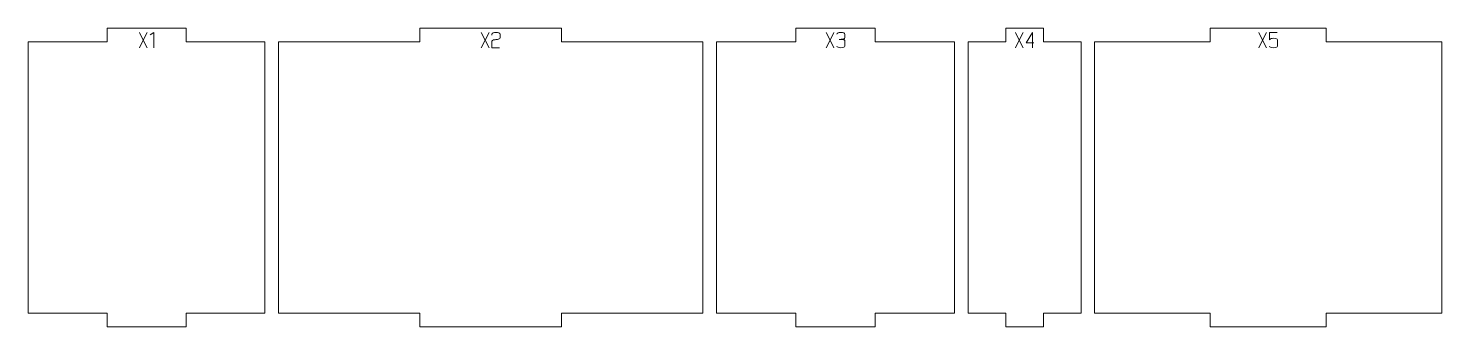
# Model space of a CAD drawing. Header units: centimetres. Extents: x -249 to 275, y -506 to 461.
# Drawn here: x 38 to 69.23, y -339.21 to -332.61 of the extents above; entities that cross this region are included whole.
import ezdxf

# ---------------------------------------------------------------- set-up
doc = ezdxf.new("R2010")
doc.units = ezdxf.units.CM
doc.header["$MEASUREMENT"] = 0
doc.layers.add('Capa 1', color=7, linetype='Continuous')

msp = doc.modelspace()

# ---------------------------------------------------------------- linework, layer by layer
at = {"layer": 'Capa 1', "color": 1, "lineweight": 9}
for points in [[(37.99708, -332.90868), (37.99708, -332.90868), (37.99708, -338.90868), (37.99708, -338.90868), (37.99708, -338.90868), (39.73996, -338.90868), (39.73996, -338.90868), (39.73996, -338.90868), (39.73996, -339.20868), (39.73996, -339.20868), (39.73996, -339.20868), (41.48284, -339.20868), (41.48284, -339.20868), (41.48284, -339.20868), (41.48284, -338.90868), (41.48284, -338.90868), (41.48284, -338.90868), (43.22572, -338.90868), (43.22572, -338.90868), (43.22572, -338.90868), (43.22572, -332.90868), (43.22572, -332.90868), (43.22572, -332.90868), (41.48284, -332.90868), (41.48284, -332.90868), (41.48284, -332.90868), (41.48284, -332.60868), (41.48284, -332.60868), (41.48284, -332.60868), (39.73996, -332.60868), (39.73996, -332.60868), (39.73996, -332.60868), (39.73996, -332.90868), (39.73996, -332.90868), (39.73996, -332.90868), (37.99708, -332.90868), (37.99708, -332.90868)], [(43.52572, -332.90868), (43.52572, -332.90868), (43.52572, -338.90868), (43.52572, -338.90868), (43.52572, -338.90868), (46.65189, -338.90868), (46.65189, -338.90868), (46.65189, -338.90868), (46.65189, -339.20868), (46.65189, -339.20868), (46.65189, -339.20868), (49.77805, -339.20868), (49.77805, -339.20868), (49.77805, -339.20868), (49.77805, -338.90868), (49.77805, -338.90868), (49.77805, -338.90868), (52.90422, -338.90868), (52.90422, -338.90868), (52.90422, -338.90868), (52.90422, -332.90868), (52.90422, -332.90868), (52.90422, -332.90868), (49.77805, -332.90868), (49.77805, -332.90868), (49.77805, -332.90868), (49.77805, -332.60868), (49.77805, -332.60868), (49.77805, -332.60868), (46.65189, -332.60868), (46.65189, -332.60868), (46.65189, -332.60868), (46.65189, -332.90868), (46.65189, -332.90868), (46.65189, -332.90868), (43.52572, -332.90868), (43.52572, -332.90868)], [(53.20422, -332.90868), (53.20422, -332.90868), (53.20422, -338.90868), (53.20422, -338.90868), (53.20422, -338.90868), (54.9587, -338.90868), (54.9587, -338.90868), (54.9587, -338.90868), (54.9587, -339.20868), (54.9587, -339.20868), (54.9587, -339.20868), (56.71319, -339.20868), (56.71319, -339.20868), (56.71319, -339.20868), (56.71319, -338.90868), (56.71319, -338.90868), (56.71319, -338.90868), (58.46767, -338.90868), (58.46767, -338.90868), (58.46767, -338.90868), (58.46767, -332.90868), (58.46767, -332.90868), (58.46767, -332.90868), (56.71319, -332.90868), (56.71319, -332.90868), (56.71319, -332.90868), (56.71319, -332.60868), (56.71319, -332.60868), (56.71319, -332.60868), (54.9587, -332.60868), (54.9587, -332.60868), (54.9587, -332.60868), (54.9587, -332.90868), (54.9587, -332.90868), (54.9587, -332.90868), (53.20422, -332.90868), (53.20422, -332.90868)], [(58.76767, -332.90868), (58.76767, -332.90868), (58.76767, -338.90868), (58.76767, -338.90868), (58.76767, -338.90868), (59.59862, -338.90868), (59.59862, -338.90868), (59.59862, -338.90868), (59.59862, -339.20868), (59.59862, -339.20868), (59.59862, -339.20868), (60.42957, -339.20868), (60.42957, -339.20868), (60.42957, -339.20868), (60.42957, -338.90868), (60.42957, -338.90868), (60.42957, -338.90868), (61.26052, -338.90868), (61.26052, -338.90868), (61.26052, -338.90868), (61.26052, -332.90868), (61.26052, -332.90868), (61.26052, -332.90868), (60.42957, -332.90868), (60.42957, -332.90868), (60.42957, -332.90868), (60.42957, -332.60868), (60.42957, -332.60868), (60.42957, -332.60868), (59.59862, -332.60868), (59.59862, -332.60868), (59.59862, -332.60868), (59.59862, -332.90868), (59.59862, -332.90868), (59.59862, -332.90868), (58.76767, -332.90868), (58.76767, -332.90868)], [(61.56052, -332.90868), (61.56052, -332.90868), (61.56052, -338.90868), (61.56052, -338.90868), (61.56052, -338.90868), (64.11765, -338.90868), (64.11765, -338.90868), (64.11765, -338.90868), (64.11765, -339.20868), (64.11765, -339.20868), (64.11765, -339.20868), (66.67478, -339.20868), (66.67478, -339.20868), (66.67478, -339.20868), (66.67478, -338.90868), (66.67478, -338.90868), (66.67478, -338.90868), (69.23191, -338.90868), (69.23191, -338.90868), (69.23191, -338.90868), (69.23191, -332.90868), (69.23191, -332.90868), (69.23191, -332.90868), (66.67478, -332.90868), (66.67478, -332.90868), (66.67478, -332.90868), (66.67478, -332.60868), (66.67478, -332.60868), (66.67478, -332.60868), (64.11765, -332.60868), (64.11765, -332.60868), (64.11765, -332.60868), (64.11765, -332.90868), (64.11765, -332.90868), (64.11765, -332.90868), (61.56052, -332.90868), (61.56052, -332.90868)]]:
    msp.add_open_spline(points, degree=3, knots=[0, 0, 0, 0, 0.08333333, 0.08333333, 0.08333333, 0.16666667, 0.16666667, 0.16666667, 0.25, 0.25, 0.25, 0.33333333, 0.33333333, 0.33333333, 0.41666667, 0.41666667, 0.41666667, 0.5, 0.5, 0.5, 0.58333333, 0.58333333, 0.58333333, 0.66666667, 0.66666667, 0.66666667, 0.75, 0.75, 0.75, 0.83333333, 0.83333333, 0.83333333, 0.91666667, 0.91666667, 0.91666667, 1, 1, 1, 1], dxfattribs=at)
at = {"layer": 'Capa 1', "color": 114, "lineweight": 9}
for points, knots in [([(40.53731, -332.87009), (40.53731, -332.87009), (40.62276, -333.04048), (40.62276, -333.04048), (40.62276, -333.04048), (40.53731, -332.87009), (40.53731, -332.87009), (40.53731, -332.87009), (40.45187, -333.04048), (40.45187, -333.04048), (40.45187, -333.04048), (40.53731, -332.87009), (40.53731, -332.87009), (40.53731, -332.87009), (40.45187, -332.6997), (40.45187, -332.6997), (40.45187, -332.6997), (40.53731, -332.87009), (40.53731, -332.87009), (40.53731, -332.87009), (40.62276, -332.6997), (40.62276, -332.6997), (40.62276, -332.6997), (40.53731, -332.87009), (40.53731, -332.87009)], [0, 0, 0, 0, 0.125, 0.125, 0.125, 0.25, 0.25, 0.25, 0.375, 0.375, 0.375, 0.5, 0.5, 0.5, 0.625, 0.625, 0.625, 0.75, 0.75, 0.75, 0.875, 0.875, 0.875, 1, 1, 1, 1]), ([(40.77093, -332.6992), (40.77093, -332.6992), (40.68894, -332.756), (40.68894, -332.756), (40.68894, -332.756), (40.77093, -332.6992), (40.77093, -332.6992), (40.77093, -332.6992), (40.77093, -333.04048), (40.77093, -333.04048), (40.77093, -333.04048), (40.77093, -332.6992), (40.77093, -332.6992)], [0, 0, 0, 0, 0.25, 0.25, 0.25, 0.5, 0.5, 0.5, 0.75, 0.75, 0.75, 1, 1, 1, 1]), ([(48.09298, -332.87009), (48.09298, -332.87009), (48.17843, -333.04048), (48.17843, -333.04048), (48.17843, -333.04048), (48.09298, -332.87009), (48.09298, -332.87009), (48.09298, -332.87009), (48.00754, -333.04048), (48.00754, -333.04048), (48.00754, -333.04048), (48.09298, -332.87009), (48.09298, -332.87009), (48.09298, -332.87009), (48.00754, -332.6997), (48.00754, -332.6997), (48.00754, -332.6997), (48.09298, -332.87009), (48.09298, -332.87009), (48.09298, -332.87009), (48.17843, -332.6997), (48.17843, -332.6997), (48.17843, -332.6997), (48.09298, -332.87009), (48.09298, -332.87009)], [0, 0, 0, 0, 0.125, 0.125, 0.125, 0.25, 0.25, 0.25, 0.375, 0.375, 0.375, 0.5, 0.5, 0.5, 0.625, 0.625, 0.625, 0.75, 0.75, 0.75, 0.875, 0.875, 0.875, 1, 1, 1, 1]), ([(48.24412, -333.04048), (48.24412, -333.04048), (48.24412, -332.89775), (48.24412, -332.89775), (48.2451, -332.8849), (48.25679, -332.87503), (48.27918, -332.86811), (48.2884, -332.86745), (48.29721, -332.86638), (48.30561, -332.8649), (48.314, -332.86342), (48.32248, -332.86186), (48.33104, -332.86021), (48.34685, -332.85758), (48.35895, -332.85544), (48.36734, -332.85379), (48.37574, -332.85214), (48.38389, -332.85), (48.39179, -332.84737), (48.4122, -332.8398), (48.42241, -332.83008), (48.42241, -332.81823), (48.42241, -332.81823), (48.42241, -332.73773), (48.42241, -332.73773), (48.42241, -332.72719), (48.41393, -332.71822), (48.39698, -332.71081), (48.38002, -332.7034), (48.35886, -332.6997), (48.33351, -332.6997), (48.30816, -332.6997), (48.287, -332.7034), (48.27005, -332.71081), (48.25309, -332.71822), (48.24461, -332.72719), (48.24461, -332.73773), (48.24461, -332.73773), (48.24461, -332.76193), (48.24461, -332.76193), (48.24461, -332.76193), (48.24461, -332.73773), (48.24461, -332.73773), (48.24461, -332.72719), (48.25309, -332.71822), (48.27005, -332.71081), (48.287, -332.7034), (48.30816, -332.6997), (48.33351, -332.6997), (48.35886, -332.6997), (48.38002, -332.7034), (48.39698, -332.71081), (48.41393, -332.71822), (48.42241, -332.72719), (48.42241, -332.73773), (48.42241, -332.73773), (48.42241, -332.81823), (48.42241, -332.81823), (48.42241, -332.83008), (48.4122, -332.8398), (48.39179, -332.84737), (48.38389, -332.85), (48.37574, -332.85214), (48.36734, -332.85379), (48.35895, -332.85544), (48.34685, -332.85758), (48.33104, -332.86021), (48.32248, -332.86186), (48.314, -332.86342), (48.30561, -332.8649), (48.29721, -332.86638), (48.2884, -332.86745), (48.27918, -332.86811), (48.25679, -332.87503), (48.2451, -332.8849), (48.24412, -332.89775), (48.24412, -332.89775), (48.24412, -333.04048), (48.24412, -333.04048), (48.24412, -333.04048), (48.41303, -333.04048), (48.41303, -333.04048), (48.41303, -333.04048), (48.24412, -333.04048), (48.24412, -333.04048)], [0, 0, 0, 0, 0.03571429, 0.03571429, 0.03571429, 0.07142857, 0.07142857, 0.07142857, 0.10714286, 0.10714286, 0.10714286, 0.14285714, 0.14285714, 0.14285714, 0.17857143, 0.17857143, 0.17857143, 0.21428571, 0.21428571, 0.21428571, 0.25, 0.25, 0.25, 0.28571429, 0.28571429, 0.28571429, 0.32142857, 0.32142857, 0.32142857, 0.35714286, 0.35714286, 0.35714286, 0.39285714, 0.39285714, 0.39285714, 0.42857143, 0.42857143, 0.42857143, 0.46428571, 0.46428571, 0.46428571, 0.5, 0.5, 0.5, 0.53571429, 0.53571429, 0.53571429, 0.57142857, 0.57142857, 0.57142857, 0.60714286, 0.60714286, 0.60714286, 0.64285714, 0.64285714, 0.64285714, 0.67857143, 0.67857143, 0.67857143, 0.71428571, 0.71428571, 0.71428571, 0.75, 0.75, 0.75, 0.78571429, 0.78571429, 0.78571429, 0.82142857, 0.82142857, 0.82142857, 0.85714286, 0.85714286, 0.85714286, 0.89285714, 0.89285714, 0.89285714, 0.92857143, 0.92857143, 0.92857143, 0.96428571, 0.96428571, 0.96428571, 1, 1, 1, 1]), ([(55.71395, -332.87009), (55.71395, -332.87009), (55.7994, -333.04048), (55.7994, -333.04048), (55.7994, -333.04048), (55.71395, -332.87009), (55.71395, -332.87009), (55.71395, -332.87009), (55.62851, -333.04048), (55.62851, -333.04048), (55.62851, -333.04048), (55.71395, -332.87009), (55.71395, -332.87009), (55.71395, -332.87009), (55.62851, -332.6997), (55.62851, -332.6997), (55.62851, -332.6997), (55.71395, -332.87009), (55.71395, -332.87009), (55.71395, -332.87009), (55.7994, -332.6997), (55.7994, -332.6997), (55.7994, -332.6997), (55.71395, -332.87009), (55.71395, -332.87009)], [0, 0, 0, 0, 0.125, 0.125, 0.125, 0.25, 0.25, 0.25, 0.375, 0.375, 0.375, 0.5, 0.5, 0.5, 0.625, 0.625, 0.625, 0.75, 0.75, 0.75, 0.875, 0.875, 0.875, 1, 1, 1, 1]), ([(55.95448, -333.04048), (55.92913, -333.04048), (55.90797, -333.03678), (55.89102, -333.02937), (55.87406, -333.02196), (55.86558, -333.01299), (55.86558, -333.00245), (55.86558, -333.01299), (55.87406, -333.02196), (55.89102, -333.02937), (55.90797, -333.03678), (55.92913, -333.04048), (55.95448, -333.04048), (55.97983, -333.04048), (56.00099, -333.03678), (56.01795, -333.02937), (56.0349, -333.02196), (56.04338, -333.01299), (56.04338, -333.00245), (56.04338, -333.00245), (56.04338, -332.89133), (56.04338, -332.89133), (56.04338, -332.88244), (56.03729, -332.8747), (56.02511, -332.86811), (56.01292, -332.86153), (55.9772, -332.85708), (55.91793, -332.85478), (55.97687, -332.85116), (56.01227, -332.84688), (56.02412, -332.84194), (56.03597, -332.837), (56.04239, -332.82893), (56.04338, -332.81774), (56.04338, -332.81774), (56.04338, -332.73773), (56.04338, -332.73773), (56.04338, -332.72719), (56.0349, -332.71822), (56.01795, -332.71081), (56.00099, -332.7034), (55.97983, -332.6997), (55.95448, -332.6997), (55.92913, -332.6997), (55.90797, -332.7034), (55.89102, -332.71081), (55.87406, -332.71822), (55.86558, -332.72719), (55.86558, -332.73773), (55.86558, -332.72719), (55.87406, -332.71822), (55.89102, -332.71081), (55.90797, -332.7034), (55.92913, -332.6997), (55.95448, -332.6997), (55.97983, -332.6997), (56.00099, -332.7034), (56.01795, -332.71081), (56.0349, -332.71822), (56.04338, -332.72719), (56.04338, -332.73773), (56.04338, -332.73773), (56.04338, -332.81774), (56.04338, -332.81774), (56.04239, -332.82893), (56.03597, -332.837), (56.02412, -332.84194), (56.01227, -332.84688), (55.97687, -332.85116), (55.91793, -332.85478), (55.9772, -332.85708), (56.01292, -332.86153), (56.02511, -332.86811), (56.03729, -332.8747), (56.04338, -332.88244), (56.04338, -332.89133), (56.04338, -332.89133), (56.04338, -333.00245), (56.04338, -333.00245), (56.04338, -333.01299), (56.0349, -333.02196), (56.01795, -333.02937), (56.00099, -333.03678), (55.97983, -333.04048), (55.95448, -333.04048)], [0, 0, 0, 0, 0.03571429, 0.03571429, 0.03571429, 0.07142857, 0.07142857, 0.07142857, 0.10714286, 0.10714286, 0.10714286, 0.14285714, 0.14285714, 0.14285714, 0.17857143, 0.17857143, 0.17857143, 0.21428571, 0.21428571, 0.21428571, 0.25, 0.25, 0.25, 0.28571429, 0.28571429, 0.28571429, 0.32142857, 0.32142857, 0.32142857, 0.35714286, 0.35714286, 0.35714286, 0.39285714, 0.39285714, 0.39285714, 0.42857143, 0.42857143, 0.42857143, 0.46428571, 0.46428571, 0.46428571, 0.5, 0.5, 0.5, 0.53571429, 0.53571429, 0.53571429, 0.57142857, 0.57142857, 0.57142857, 0.60714286, 0.60714286, 0.60714286, 0.64285714, 0.64285714, 0.64285714, 0.67857143, 0.67857143, 0.67857143, 0.71428571, 0.71428571, 0.71428571, 0.75, 0.75, 0.75, 0.78571429, 0.78571429, 0.78571429, 0.82142857, 0.82142857, 0.82142857, 0.85714286, 0.85714286, 0.85714286, 0.89285714, 0.89285714, 0.89285714, 0.92857143, 0.92857143, 0.92857143, 0.96428571, 0.96428571, 0.96428571, 1, 1, 1, 1]), ([(59.89506, -332.87009), (59.89506, -332.87009), (59.98051, -333.04048), (59.98051, -333.04048), (59.98051, -333.04048), (59.89506, -332.87009), (59.89506, -332.87009), (59.89506, -332.87009), (59.80962, -333.04048), (59.80962, -333.04048), (59.80962, -333.04048), (59.89506, -332.87009), (59.89506, -332.87009), (59.89506, -332.87009), (59.80962, -332.6997), (59.80962, -332.6997), (59.80962, -332.6997), (59.89506, -332.87009), (59.89506, -332.87009), (59.89506, -332.87009), (59.98051, -332.6997), (59.98051, -332.6997), (59.98051, -332.6997), (59.89506, -332.87009), (59.89506, -332.87009)], [0, 0, 0, 0, 0.125, 0.125, 0.125, 0.25, 0.25, 0.25, 0.375, 0.375, 0.375, 0.5, 0.5, 0.5, 0.625, 0.625, 0.625, 0.75, 0.75, 0.75, 0.875, 0.875, 0.875, 1, 1, 1, 1]), ([(60.18646, -332.92787), (60.18646, -332.92787), (60.18646, -332.6992), (60.18646, -332.6992), (60.18646, -332.6992), (60.04669, -332.92787), (60.04669, -332.92787), (60.04669, -332.92787), (60.18646, -332.92787), (60.18646, -332.92787)], [0, 0, 0, 0, 0.33333333, 0.33333333, 0.33333333, 0.66666667, 0.66666667, 0.66666667, 1, 1, 1, 1]), ([(60.18646, -332.92787), (60.18646, -332.92787), (60.18646, -333.04048), (60.18646, -333.04048), (60.18646, -333.04048), (60.18646, -332.92787), (60.18646, -332.92787), (60.18646, -332.92787), (60.04669, -332.92787), (60.04669, -332.92787), (60.04669, -332.92787), (60.18646, -332.6992), (60.18646, -332.6992), (60.18646, -332.6992), (60.18646, -332.92787), (60.18646, -332.92787), (60.18646, -332.92787), (60.21856, -332.92787), (60.21856, -332.92787), (60.21856, -332.92787), (60.18646, -332.92787), (60.18646, -332.92787)], [0, 0, 0, 0, 0.14285714, 0.14285714, 0.14285714, 0.28571429, 0.28571429, 0.28571429, 0.42857143, 0.42857143, 0.42857143, 0.57142857, 0.57142857, 0.57142857, 0.71428571, 0.71428571, 0.71428571, 0.85714286, 0.85714286, 0.85714286, 1, 1, 1, 1]), ([(65.27422, -332.87009), (65.27422, -332.87009), (65.35967, -333.04048), (65.35967, -333.04048), (65.35967, -333.04048), (65.27422, -332.87009), (65.27422, -332.87009), (65.27422, -332.87009), (65.18878, -333.04048), (65.18878, -333.04048), (65.18878, -333.04048), (65.27422, -332.87009), (65.27422, -332.87009), (65.27422, -332.87009), (65.18878, -332.6997), (65.18878, -332.6997), (65.18878, -332.6997), (65.27422, -332.87009), (65.27422, -332.87009), (65.27422, -332.87009), (65.35967, -332.6997), (65.35967, -332.6997), (65.35967, -332.6997), (65.27422, -332.87009), (65.27422, -332.87009)], [0, 0, 0, 0, 0.125, 0.125, 0.125, 0.25, 0.25, 0.25, 0.375, 0.375, 0.375, 0.5, 0.5, 0.5, 0.625, 0.625, 0.625, 0.75, 0.75, 0.75, 0.875, 0.875, 0.875, 1, 1, 1, 1]), ([(65.51475, -333.04048), (65.4894, -333.04048), (65.46824, -333.03678), (65.45129, -333.02937), (65.43433, -333.02196), (65.42585, -333.01299), (65.42585, -333.00245), (65.42585, -333.01299), (65.43433, -333.02196), (65.45129, -333.02937), (65.46824, -333.03678), (65.4894, -333.04048), (65.51475, -333.04048), (65.5401, -333.04048), (65.56126, -333.03678), (65.57822, -333.02937), (65.59517, -333.02196), (65.60365, -333.01299), (65.60365, -333.00245), (65.60365, -333.00245), (65.60365, -332.86712), (65.60365, -332.86712), (65.60365, -332.85659), (65.59517, -332.84762), (65.57822, -332.84021), (65.56126, -332.8328), (65.5401, -332.8291), (65.51475, -332.8291), (65.4917, -332.83107), (65.47392, -332.8337), (65.46141, -332.837), (65.4489, -332.84029), (65.43704, -332.85033), (65.42585, -332.86712), (65.42585, -332.86712), (65.42585, -332.6997), (65.42585, -332.6997), (65.42585, -332.6997), (65.59772, -332.6997), (65.59772, -332.6997), (65.59772, -332.6997), (65.42585, -332.6997), (65.42585, -332.6997), (65.42585, -332.6997), (65.42585, -332.86712), (65.42585, -332.86712), (65.43704, -332.85033), (65.4489, -332.84029), (65.46141, -332.837), (65.47392, -332.8337), (65.4917, -332.83107), (65.51475, -332.8291), (65.5401, -332.8291), (65.56126, -332.8328), (65.57822, -332.84021), (65.59517, -332.84762), (65.60365, -332.85659), (65.60365, -332.86712), (65.60365, -332.86712), (65.60365, -333.00245), (65.60365, -333.00245), (65.60365, -333.01299), (65.59517, -333.02196), (65.57822, -333.02937), (65.56126, -333.03678), (65.5401, -333.04048), (65.51475, -333.04048)], [0, 0, 0, 0, 0.04545455, 0.04545455, 0.04545455, 0.09090909, 0.09090909, 0.09090909, 0.13636364, 0.13636364, 0.13636364, 0.18181818, 0.18181818, 0.18181818, 0.22727273, 0.22727273, 0.22727273, 0.27272727, 0.27272727, 0.27272727, 0.31818182, 0.31818182, 0.31818182, 0.36363636, 0.36363636, 0.36363636, 0.40909091, 0.40909091, 0.40909091, 0.45454545, 0.45454545, 0.45454545, 0.5, 0.5, 0.5, 0.54545455, 0.54545455, 0.54545455, 0.59090909, 0.59090909, 0.59090909, 0.63636364, 0.63636364, 0.63636364, 0.68181818, 0.68181818, 0.68181818, 0.72727273, 0.72727273, 0.72727273, 0.77272727, 0.77272727, 0.77272727, 0.81818182, 0.81818182, 0.81818182, 0.86363636, 0.86363636, 0.86363636, 0.90909091, 0.90909091, 0.90909091, 0.95454545, 0.95454545, 0.95454545, 1, 1, 1, 1])]:
    msp.add_open_spline(points, degree=3, knots=knots, dxfattribs=at)

doc.saveas('drawing.dxf')
